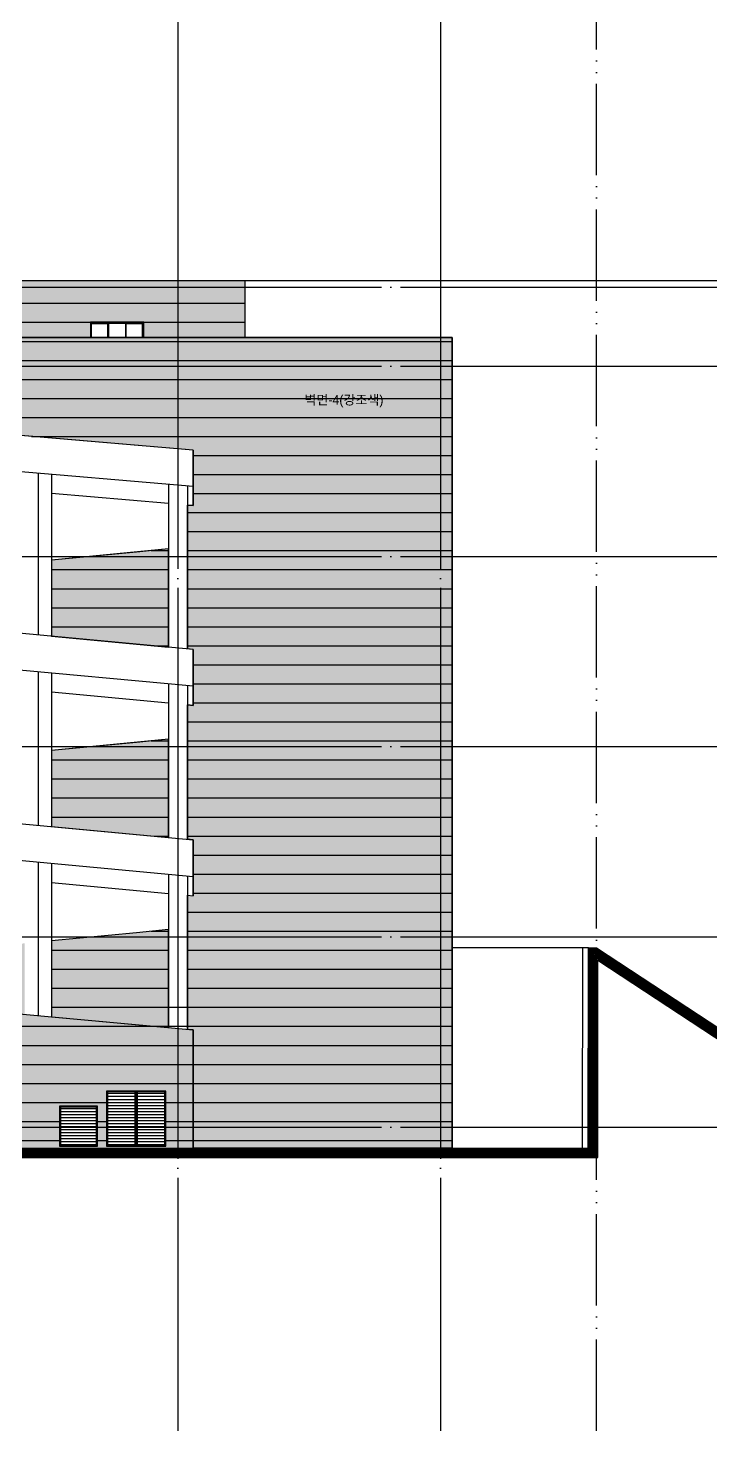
# Model space of a CAD drawing. Header units: millimetres. Extents: x 9068264 to 10076264, y 1307765 to 1705499.
# Drawn here: x 9358782 to 9394695, y 1510552 to 1584282 of the extents above; entities that cross this region are included whole.
import ezdxf
from ezdxf.enums import TextEntityAlignment as Align

# ---------------------------------------------------------------- set-up
doc = ezdxf.new("R2010")
doc.units = ezdxf.units.MM
doc.header["$LTSCALE"] = 1000
for name, pattern in [('03 단지-0902$0$HIDDEN', [0.375, 0.25, -0.125]), ('ACAD_ISO05W100', [33, 24, -3, 0, -3, 0, -3]), ('x-평면도$0$CEN', [6.2, 6, -0.1, 0, -0.1])]:
    doc.linetypes.add(name, pattern=pattern)
doc.layers.get('DEFPOINTS').update_dxf_attribs({"color": 151})
for name, color, linetype in [('3 dim0', 7, 'Continuous'), ('A-CON', 2, 'Continuous'), ('A-FIN-5', 8, 'Continuous'), ('A-WAL-DRYWALL', 7, 'Continuous'), ('CON', 2, 'Continuous'), ('DOOR', 4, 'Continuous'), ('ELE-11', 7, 'Continuous'), ('WALL', 4, 'Continuous'), ('WIN', 4, 'Continuous'), ('WIN 6', 4, 'Continuous'), ('x-평면도$0$A-중심선', 10, 'x-평면도$0$CEN'), ('도로체인', 6, 'Continuous')]:
    doc.layers.add(name, color=color, linetype=linetype)
for name, color, linetype, true_color in [('벽면2 (보조색)', 7, 'Continuous', 0x888787), ('벽면3 (강조색)', 7, 'Continuous', 0x8b8871), ('벽면4 (강조색)', 7, 'Continuous', 0x575757)]:
    doc.layers.add(name, color=color, linetype=linetype, true_color=true_color)
doc.styles.add('돋움', font='')
doc.styles.get('돋움').set_extended_font_data('Dotum')

msp = doc.modelspace()

# ---------------------------------------------------------------- hatches: boundary and pattern name
at = {"layer": 'WALL'}
h = msp.add_hatch(dxfattribs=at)
h.set_pattern_fill('LINE', color=252, scale=50)
h.set_pattern_definition([(0, (10597210.6, -1265861.82), (0, 158.75), [])])
h.paths.add_polyline_path([(9362959.3, 1525567.6), (9364415, 1525567.6), (9364415, 1528367.6), (9362959.3, 1528367.6)])
h = msp.add_hatch(dxfattribs=at)
h.set_pattern_fill('LINE', color=252, scale=50)
h.set_pattern_definition([(0, (10598271.27, -1265861.82), (0, 158.75), [])])
h.paths.add_polyline_path([(9364515, 1525567.6), (9365970.7, 1525567.6), (9365970.7, 1528367.6), (9364515, 1528367.6)])
h = msp.add_hatch(dxfattribs=at)
h.set_pattern_fill('LINE', color=252, scale=50)
h.set_pattern_definition([(0, (10594003.98, -1265861.82), (0, 158.75), [])])
h.paths.add_polyline_path([(9360482, 1525567.6), (9362382, 1525567.6), (9362382, 1527567.6), (9360482, 1527567.6)])
at = {"layer": '벽면2 (보조색)'}
h = msp.add_hatch(color=256, dxfattribs=at)
h.paths.add_polyline_path([(9360432, 1527617.6), (9362432, 1527617.6), (9362432, 1525517.6), (9360432, 1525517.6)], flags=16)
h.paths.add_polyline_path([(9362909.3, 1528417.6), (9364465, 1528417.6), (9366020.7, 1528417.6), (9366020.7, 1525517.6), (9364465, 1525517.6), (9362909.3, 1525517.6)], flags=16)
h.paths.add_polyline_path([(9356271.3, 1527617.6), (9358392.6, 1527617.6), (9358392.6, 1525517.6), (9356271.3, 1525517.6)], flags=16)
h.paths.add_polyline_path([(9355745.8, 1527904), (9355745.8, 1527704), (9353124.4, 1527704), (9353124.4, 1527904)], flags=16)
h.paths.add_polyline_path([(9355495.8, 1525517.6), (9353374.4, 1525517.6), (9353374.4, 1527617.6), (9355495.8, 1527617.6)], flags=16)
h.paths.add_polyline_path([(9350006.7, 1525517.6), (9347006.7, 1525517.6), (9347006.7, 1527617.6), (9350006.7, 1527617.6)], flags=16)
h.paths.add_polyline_path([(9346756.7, 1527704), (9350256.7, 1527704), (9350256.7, 1527904), (9346756.7, 1527904)], flags=16)
h.paths.add_polyline_path([(9342707.9, 1530517.6), (9345707.9, 1530517.6), (9345707.9, 1525517.6), (9342707.9, 1525517.6)], flags=16)
h.paths.add_polyline_path([(9331555, 1529517.6), (9334555, 1529517.6), (9334555, 1525517.6), (9331555, 1525517.6)], flags=16)
h.paths.add_polyline_path([(9311666.9, 1526817.6), (9314667.1, 1526817.6), (9314667.1, 1527817.6), (9311666.9, 1527817.6)], flags=16)
h.paths.add_polyline_path([(9294591.9, 1536917.6), (9294591.9, 1533287.6), (9310241.9, 1533287.6), (9310241.9, 1525417.6), (9367466.8, 1525417.6), (9367466.8, 1531625.9), (9310620.9, 1536917.6)])
at = {"layer": '벽면3 (강조색)', "true_color": 0xa09583}
h = msp.add_hatch(color=252, dxfattribs=at)
h.dxf.hatch_style = 1
h.paths.add_polyline_path([(9370191.9, 1571017.6), (9267841.9, 1571017.6), (9267841.9, 1568017.6), (9272466.9, 1568017.6), (9272466.9, 1568817.6), (9278466.9, 1568817.6), (9278466.9, 1568017.6), (9281666.6, 1568017.6), (9281666.6, 1568817.5), (9285666.6, 1568817.5), (9285666.6, 1568017.6), (9288916.8, 1568017.6), (9288916.8, 1568817.6), (9292916.8, 1568817.5), (9292916.8, 1568017.6), (9296467, 1568017.6), (9296467, 1568817.6), (9300467, 1568817.6), (9300467, 1568017.6), (9304466.4, 1568017.6), (9304466.4, 1568817.6), (9308466.4, 1568817.6), (9308466.4, 1568017.6), (9309116.9, 1568017.6), (9309116.9, 1568917.6), (9310116.9, 1568917.6), (9310116.9, 1568017.6), (9311491.9, 1568017.6), (9311491.9, 1568817.6), (9313491.9, 1568817.6), (9313491.9, 1568017.6), (9314016.9, 1568017.6), (9314016.9, 1569217.6), (9319916.9, 1569217.6), (9319916.9, 1568017.6), (9325069.9, 1568017.6), (9333069.9, 1568017.6), (9350062.1, 1568017.6), (9356062.1, 1568017.6), (9362066.9, 1568017.6), (9362066.9, 1568817.6), (9364866.9, 1568817.6), (9364866.9, 1568017.6), (9370191.9, 1568017.6)])
h.paths.add_polyline_path([(9354966.9, 1568817.6), (9348966.9, 1568817.6), (9348966.9, 1569817.6), (9354966.9, 1569817.6)], flags=16)
at = {"layer": '벽면4 (강조색)'}
h = msp.add_hatch(color=250, dxfattribs=at)
h.dxf.hatch_style = 1
h.paths.add_polyline_path([(9294591.9, 1568017.6), (9294591.9, 1566917.6), (9310701.5, 1566917.6), (9367466.8, 1562094.4), (9367466.8, 1559183.9), (9367168.4, 1559209.3), (9367168.4, 1551653.7), (9367466.8, 1551625.9), (9367466.8, 1548683.2), (9367168.8, 1548711), (9367168.8, 1541653.7), (9367466.8, 1541625.9), (9367466.8, 1538683.2), (9367168.8, 1538711), (9367168.8, 1531653.7), (9367466.8, 1531625.9), (9367466.8, 1525417.6), (9381091.9, 1525417.6), (9381091.9, 1568017.6)])
h = msp.add_hatch(color=250, dxfattribs=at)
h.dxf.hatch_style = 1
h.paths.add_polyline_path([(9360022.4, 1556312.9), (9360022.4, 1552320), (9366168.4, 1551747), (9366166.8, 1556913.2)])
h = msp.add_hatch(color=250, dxfattribs=at)
h.dxf.hatch_style = 1
h.paths.add_polyline_path([(9366167.2, 1546913.1), (9360022.4, 1546312.7), (9360022.4, 1542320), (9366168.4, 1541747)])
h = msp.add_hatch(color=250, dxfattribs=at)
h.dxf.hatch_style = 1
h.paths.add_polyline_path([(9360022.4, 1532320), (9366168.4, 1531747), (9366168.4, 1536913.4), (9364478.1, 1536735.5), (9360022.4, 1536312.9)])
h.paths.add_polyline_path([(9338793.3, 1534299.3), (9351168.8, 1533145.5), (9351168.8, 1535473.1)])
h.paths.add_polyline_path([(9352168.8, 1533052.2), (9352250.2, 1533044.6), (9358608.2, 1532451.9), (9358608.2, 1536178.7), (9352168.8, 1535567.9)])

# ---------------------------------------------------------------- linework, layer by layer
msp.add_lwpolyline([(9294591.9, 1568017.6), (9381091.9, 1568017.6), (9381091.9, 1525417.6), (9367466.8, 1525417.6), (9367466.8, 1531625.9), (9367168.8, 1531653.7), (9367168.8, 1538711), (9367466.8, 1538683.2), (9367466.8, 1541625.9), (9367168.8, 1541653.7), (9367168.8, 1548711), (9367466.8, 1548683.2), (9367466.8, 1551625.9), (9367168.4, 1551653.7), (9367168.4, 1559209.3), (9367466.8, 1559183.9), (9367466.8, 1562094.4), (9310701.5, 1566917.6), (9294591.9, 1566917.6), (9294591.9, 1568017.6)])
for points in [[(9360022.4, 1556312.9), (9360022.4, 1552320), (9366168.4, 1551747), (9366166.8, 1556913.2)], [(9366167.2, 1546913.1), (9360022.4, 1546312.7), (9360022.4, 1542320), (9366168.4, 1541747)], [(9360022.4, 1532320), (9366168.4, 1531747), (9366168.4, 1536913.4), (9364478.1, 1536735.5), (9360022.4, 1536312.9)]]:
    msp.add_lwpolyline(points, close=True)
at = {"layer": '3 dim0'}
msp.add_lwpolyline([(9388672.3, 1577873.3, 0, 768, 0), (9390976.3, 1577873.3, 0, 0, 0), (9393885, 1577873.3, 0, 0, 0)], format="xyseb", dxfattribs=at)
at = {"layer": 'A-CON', "linetype": 'ACAD_ISO05W100', "ltscale": 0.2}
msp.add_line((9388672.3, 1510552.2), (9388672.3, 1585858), dxfattribs=at)
at = {"layer": 'A-CON'}
msp.add_line((9381091.9, 1525417.6), (9381091.9, 1568017.6), dxfattribs=at)
at = {"layer": 'A-FIN-5', "color": 8}
for p, q in [((9294591.9, 1569817.6), (9370191.9, 1569817.6)), ((9319916.9, 1568817.6), (9370191.9, 1568817.6)), ((9294591.9, 1567817.5), (9381091.9, 1567817.5)), ((9311878.4, 1566817.5), (9381091.9, 1566817.5)), ((9323647.8, 1565817.5), (9381091.9, 1565817.5)), ((9335417.1, 1564817.5), (9381091.9, 1564817.5)), ((9347186.5, 1563817.5), (9381091.9, 1563817.5)), ((9358955.8, 1562817.5), (9381091.9, 1562817.5)), ((9367466.8, 1561817.5), (9381091.9, 1561817.5)), ((9367466.8, 1560817.5), (9381091.9, 1560817.5)), ((9367466.4, 1559817.5), (9381091.9, 1559817.5)), ((9367168.4, 1558817.5), (9381091.9, 1558817.5)), ((9367168.4, 1557817.5), (9381091.9, 1557817.5)), ((9373697.3, 1557817.5), (9374666.9, 1557817.5)), ((9365257.8, 1556817.5), (9366168.4, 1556817.5)), ((9367168.4, 1556817.5), (9381091.9, 1556817.5)), ((9360022.4, 1555817.5), (9366168.4, 1555817.5)), ((9367168.4, 1555817.5), (9381091.9, 1555817.5)), ((9360022.4, 1554817.5), (9366168.4, 1554817.5)), ((9367168.4, 1554817.5), (9381091.9, 1554817.5)), ((9360022.4, 1553817.5), (9366168.4, 1553817.5)), ((9367168.4, 1553817.5), (9381091.9, 1553817.5)), ((9360022.4, 1552817.5), (9366168.4, 1552817.5)), ((9367168.4, 1552817.5), (9381091.9, 1552817.5)), ((9365411.5, 1551817.5), (9366168.4, 1551817.5)), ((9367168.4, 1551817.5), (9381091.9, 1551817.5)), ((9367466.8, 1550817.5), (9381091.9, 1550817.5)), ((9367466.8, 1549817.5), (9381091.9, 1549817.5)), ((9367466.8, 1548817.5), (9381091.9, 1548817.5)), ((9367168.4, 1547817.5), (9381091.9, 1547817.5)), ((9365259.4, 1546817.5), (9366168.4, 1546817.5)), ((9367168.4, 1546817.5), (9381091.9, 1546817.5)), ((9360022.4, 1545817.5), (9366168.4, 1545817.5)), ((9367168.4, 1545817.5), (9381091.9, 1545817.5)), ((9360022.4, 1544817.5), (9366168.4, 1544817.5)), ((9367168.4, 1544817.5), (9381091.9, 1544817.5)), ((9360022.4, 1543817.5), (9366168.4, 1543817.5)), ((9367168.4, 1543817.5), (9381091.9, 1543817.5)), ((9360022.4, 1542817.5), (9366168.4, 1542817.5)), ((9367168.8, 1542817.5), (9381091.9, 1542817.5)), ((9365411.5, 1541817.5), (9366168.4, 1541817.5)), ((9367168.8, 1541817.5), (9381091.9, 1541817.5)), ((9367466.8, 1540817.5), (9381091.9, 1540817.5)), ((9367466.8, 1539817.5), (9381091.9, 1539817.5)), ((9367466.8, 1538817.5), (9381091.9, 1538817.5)), ((9367168.4, 1537817.5), (9381091.9, 1537817.5)), ((9365257.8, 1536817.5), (9366168.4, 1536817.5)), ((9367168.4, 1536817.5), (9381091.9, 1536817.5)), ((9360022.4, 1535817.6), (9366168.4, 1535817.6)), ((9367168.4, 1535817.6), (9381091.9, 1535817.6)), ((9360022.4, 1534817.6), (9366168.4, 1534817.6)), ((9367168.4, 1534817.6), (9381091.9, 1534817.6)), ((9360022.4, 1533817.6), (9366168.4, 1533817.6)), ((9367168.4, 1533817.6), (9381091.9, 1533817.6)), ((9360022.4, 1532817.6), (9381091.9, 1532817.6)), ((9310241.9, 1531817.6), (9365411.5, 1531817.6)), ((9365411.5, 1531817.6), (9381091.9, 1531817.6)), ((9310241.9, 1530817.6), (9367466.8, 1530817.6)), ((9367466.8, 1530817.6), (9381091.9, 1530817.6)), ((9345707.9, 1529817.6), (9381091.9, 1529817.6)), ((9345707.9, 1528817.6), (9381091.9, 1528817.6)), ((9355745.8, 1527817.6), (9362909.3, 1527817.6)), ((9366020.7, 1527817.6), (9381091.9, 1527817.6)), ((9358392.6, 1526817.6), (9360432, 1526817.6)), ((9362432, 1526817.6), (9362909.3, 1526817.6)), ((9366020.7, 1526817.6), (9381091.9, 1526817.6)), ((9358392.6, 1525817.6), (9360432, 1525817.6)), ((9362432, 1525817.6), (9362909.3, 1525817.6)), ((9366020.7, 1525817.6), (9381091.9, 1525817.6))]:
    msp.add_line(p, q, dxfattribs=at)
at = {"layer": 'A-WAL-DRYWALL'}
for p, q in [((9267841.9, 1571017.6), (9370191.9, 1571017.6)), ((9370191.9, 1568017.6), (9370191.9, 1571017.6)), ((9364478.1, 1556735.5), (9360022.4, 1556312.9)), ((9366166.8, 1556913.2), (9364478.1, 1556735.5)), ((9366167.2, 1546913.1), (9364478.5, 1546735.4)), ((9364478.5, 1546735.4), (9360022.4, 1546312.7)), ((9366167.2, 1536913.3), (9364478.1, 1536735.5))]:
    msp.add_line(p, q, dxfattribs=at)
at = {"layer": 'CON'}
for p, q in [((9381091.9, 1568017.6), (9294591.9, 1568017.6)), ((9381091.9, 1568017.6), (9381091.9, 1525417.6)), ((9367466.8, 1562094.4), (9310701.5, 1566917.6)), ((9367466.8, 1560187.6), (9310620.9, 1565017.6)), ((9367466.8, 1562094.4), (9367466.8, 1559183.9)), ((9366168.4, 1559294.3), (9360022.4, 1559816.5)), ((9367466.8, 1559183.9), (9367168.4, 1559209.3)), ((9367466.8, 1551625.9), (9310710.7, 1556917.6)), ((9367466.8, 1549687.6), (9310620.9, 1554987.6)), ((9367466.8, 1551625.9), (9367466.8, 1548683.2)), ((9366168.4, 1548804.3), (9360022.4, 1549377.3)), ((9367466.8, 1548683.2), (9367168.8, 1548711)), ((9310710.7, 1546917.6), (9367466.8, 1541625.9)), ((9310620.9, 1544987.6), (9367466.8, 1539687.6)), ((9367466.8, 1541625.9), (9367466.8, 1538683.2)), ((9360022.4, 1539377.3), (9366168.4, 1538804.3)), ((9367168.8, 1538711), (9367466.8, 1538683.2)), ((9310710.7, 1536917.6), (9367466.8, 1531625.9)), ((9367466.8, 1531625.9), (9367466.8, 1525417.6))]:
    msp.add_line(p, q, dxfattribs=at)
for points in [[(9199260.9, 1542867.3), (9201696, 1543217.6), (9202417.7, 1542542.8), (9203728.3, 1541317.6), (9205087.5, 1540317.6), (9208021.3, 1537692.5), (9212255.8, 1535977.6), (9222894.3, 1535977.6), (9222894.3, 1535417.6), (9225076.9, 1535417.6), (9225076.9, 1530417.6), (9227576.9, 1530417.6), (9227576.9, 1525417.6), (9388239.8, 1525417.6), (9388249.6, 1535947.6), (9388672.3, 1535947.6), (9398173.3, 1529707.6), (9412482.1, 1524897.6), (9462894.1, 1524897.6)], [(9199268, 1542817.8), (9201679.4, 1543164.6), (9202383.6, 1542506.3), (9203696.3, 1541279), (9205055.9, 1540278.7), (9207994.5, 1537649.5), (9212246, 1535927.6), (9222844.3, 1535927.6), (9222844.3, 1535367.6), (9225026.9, 1535367.6), (9225026.9, 1530367.6), (9227526.9, 1530367.6), (9227526.9, 1525367.6), (9388289.7, 1525367.6), (9388299.5, 1535897.6), (9388657.3, 1535897.6), (9398151.2, 1529662.2), (9412473.9, 1524847.6), (9462894.1, 1524847.6)], [(9199275.1, 1542768.3), (9201662.8, 1543111.7), (9202349.4, 1542469.8), (9203664.3, 1541240.5), (9205024.4, 1540239.8), (9207967.7, 1537606.4), (9212236.3, 1535877.6), (9222794.3, 1535877.6), (9222794.3, 1535317.6), (9224976.9, 1535317.6), (9224976.9, 1530317.6), (9227476.9, 1530317.6), (9227476.9, 1525317.6), (9388339.7, 1525317.6), (9388349.5, 1535847.6), (9388642.4, 1535847.6), (9398129.2, 1529616.9), (9412465.8, 1524797.6), (9462894.1, 1524797.6)], [(9199282.3, 1542718.8), (9201646.2, 1543058.8), (9202315.3, 1542433.3), (9203632.3, 1541202), (9204992.8, 1540201), (9207940.8, 1537563.3), (9212226.6, 1535827.6), (9222744.3, 1535827.6), (9222744.3, 1535267.6), (9224926.9, 1535267.6), (9224926.9, 1530267.6), (9227426.9, 1530267.6), (9227426.9, 1525267.6), (9388389.7, 1525267.6), (9388399.4, 1535797.6), (9388627.4, 1535797.6), (9398107.1, 1529571.5), (9412457.6, 1524747.6), (9462894.1, 1524747.6)], [(9199289.4, 1542669.3), (9201629.5, 1543005.9), (9202281.1, 1542396.7), (9203600.3, 1541163.4), (9204961.3, 1540162.1), (9207914, 1537520.3), (9212216.8, 1535777.6), (9222694.3, 1535777.6), (9222694.3, 1535217.6), (9224876.9, 1535217.6), (9224876.9, 1530217.6), (9227376.9, 1530217.6), (9227376.9, 1525217.6), (9388439.6, 1525217.6), (9388449.4, 1535747.6), (9388612.5, 1535747.6), (9398085.1, 1529526.2), (9412449.4, 1524697.6), (9462894.1, 1524697.6)], [(9199296.5, 1542619.9), (9201612.9, 1542953), (9202247, 1542360.2), (9203568.3, 1541124.9), (9204929.7, 1540123.3), (9207887.1, 1537477.2), (9212207.1, 1535727.6), (9222644.3, 1535727.6), (9222644.3, 1535167.6), (9224826.9, 1535167.6), (9224826.9, 1530167.6), (9227326.9, 1530167.6), (9227326.9, 1525167.6), (9388489.6, 1525167.6), (9388499.4, 1535697.6), (9388597.5, 1535697.6), (9398063, 1529480.9), (9412441.2, 1524647.6), (9462894.1, 1524647.6)], [(9199303.6, 1542570.4), (9201596.3, 1542900.1), (9202212.8, 1542323.7), (9203536.3, 1541086.4), (9204898.2, 1540084.4), (9207860.3, 1537434.1), (9212197.3, 1535677.6), (9222594.3, 1535677.6), (9222594.3, 1535117.6), (9224776.9, 1535117.6), (9224776.9, 1530117.6), (9227276.9, 1530117.6), (9227276.9, 1525117.6), (9388539.5, 1525117.6), (9388549.3, 1535647.6), (9388582.6, 1535647.6), (9398041, 1529435.5), (9412433, 1524597.6), (9462894.1, 1524597.6)], [(9199310.7, 1542520.9), (9201579.7, 1542847.2), (9202178.7, 1542287.2), (9203504.3, 1541047.8), (9204866.6, 1540045.6), (9207833.4, 1537391), (9212187.6, 1535627.6), (9222544.3, 1535627.6), (9222544.3, 1535067.6), (9224726.9, 1535067.6), (9224726.9, 1530067.6), (9227226.9, 1530067.6), (9227226.9, 1525067.6), (9388589.5, 1525067.6), (9388599.2, 1535576.8), (9398018.9, 1529390.2), (9412424.9, 1524547.6), (9462894.1, 1524547.6)], [(9199317.9, 1542471.4), (9201563, 1542794.3), (9202144.6, 1542250.6), (9203472.3, 1541009.3), (9204835, 1540006.7), (9207806.6, 1537348), (9212177.9, 1535577.6), (9222494.3, 1535577.6), (9222494.3, 1535017.6), (9224676.9, 1535017.6), (9224676.9, 1530017.6), (9227176.9, 1530017.6), (9227176.9, 1525017.6), (9388639.4, 1525017.6), (9388649.2, 1535484.2), (9397996.9, 1529344.9), (9412416.7, 1524497.6), (9462894.1, 1524497.6)], [(9199325, 1542421.9), (9201546.4, 1542741.4), (9202110.4, 1542214.1), (9203440.3, 1540970.8), (9204803.5, 1539967.8), (9207779.7, 1537304.9), (9212168.1, 1535527.6), (9222444.3, 1535527.6), (9222444.3, 1534967.6), (9224626.9, 1534967.6), (9224626.9, 1529967.6), (9227126.9, 1529967.6), (9227126.9, 1524967.6), (9388689.4, 1524967.6), (9388699.1, 1535391.6), (9397974.8, 1529299.5), (9412408.5, 1524447.6), (9462894.1, 1524447.6)], [(9199332.1, 1542372.4), (9201529.8, 1542688.5), (9202076.3, 1542177.6), (9203408.3, 1540932.2), (9204771.9, 1539929), (9207752.9, 1537261.8), (9212158.4, 1535477.6), (9222394.3, 1535477.6), (9222394.3, 1534917.6), (9224576.9, 1534917.6), (9224576.9, 1529917.6), (9227076.9, 1529917.6), (9227076.9, 1524917.6), (9388739.3, 1524917.6), (9388749, 1535299), (9397952.8, 1529254.2), (9412400.3, 1524397.6), (9462894.1, 1524397.6)]]:
    msp.add_lwpolyline(points, dxfattribs=at)
at = {"layer": 'DOOR', "color": 9, "ltscale": 0.1}
for p, q in [((9362126.9, 1568017.6), (9362126.9, 1568757.6)), ((9362126.9, 1568757.6), (9362984.9, 1568757.6)), ((9363029.9, 1568017.6), (9363029.9, 1568772.6)), ((9363029.9, 1568772.6), (9363903.9, 1568772.6)), ((9363903.9, 1568772.6), (9363903.9, 1568017.6)), ((9363948.9, 1568757.6), (9364806.9, 1568757.6)), ((9364806.9, 1568017.6), (9364806.9, 1568757.6))]:
    msp.add_line(p, q, dxfattribs=at)
at = {"layer": 'ELE-11'}
msp.add_line((9388249.6, 1535947.6), (9381091.9, 1535947.6), dxfattribs=at)
at = {"layer": 'ELE-11', "flags": 128}
msp.add_lwpolyline([(9387939.8, 1525417.6), (9387949.6, 1535947.6)], dxfattribs=at)
at = {"layer": 'WALL'}
for p, q in [((9364465, 1528417.6), (9362909.3, 1528417.6)), ((9362909.3, 1528417.6), (9362909.3, 1525517.6)), ((9364415, 1528367.6), (9362959.3, 1528367.6)), ((9362959.3, 1528367.6), (9362959.3, 1525567.6)), ((9364415, 1525567.6), (9364415, 1528367.6)), ((9366020.7, 1528417.6), (9364465, 1528417.6)), ((9364465, 1528417.6), (9364465, 1525517.6)), ((9364465, 1525517.6), (9364465, 1528417.6)), ((9365970.7, 1528367.6), (9364515, 1528367.6)), ((9364515, 1528367.6), (9364515, 1525567.6)), ((9365970.7, 1525567.6), (9365970.7, 1528367.6)), ((9366020.7, 1525517.6), (9366020.7, 1528417.6)), ((9362432, 1527617.6), (9360432, 1527617.6)), ((9360432, 1527617.6), (9360432, 1525517.6)), ((9362382, 1527567.6), (9360482, 1527567.6)), ((9360482, 1527567.6), (9360482, 1525567.6)), ((9362382, 1525567.6), (9362382, 1527567.6)), ((9362432, 1525517.6), (9362432, 1527617.6)), ((9360432, 1525517.6), (9362432, 1525517.6)), ((9360482, 1525567.6), (9362382, 1525567.6)), ((9362909.3, 1525517.6), (9364465, 1525517.6)), ((9362959.3, 1525567.6), (9364415, 1525567.6)), ((9364465, 1525517.6), (9366020.7, 1525517.6)), ((9364515, 1525567.6), (9365970.7, 1525567.6))]:
    msp.add_line(p, q, dxfattribs=at)
at = {"layer": 'WIN'}
for p, q in [((9359315.3, 1560880.2), (9359315.3, 1552385.9)), ((9360022.4, 1560820.1), (9360022.4, 1552320)), ((9366168.4, 1560297.9), (9366168.4, 1551747)), ((9367168.4, 1560212.9), (9367168.4, 1551653.7)), ((9359315.3, 1550447.6), (9359315.3, 1542385.9)), ((9360022.4, 1550381.6), (9360022.4, 1542320)), ((9366168.4, 1549808.6), (9366168.4, 1541747)), ((9367168.8, 1549715.3), (9367168.8, 1541653.7)), ((9359315.3, 1540447.6), (9359315.3, 1532385.9)), ((9360022.4, 1540381.6), (9360022.4, 1532320)), ((9366168.4, 1539808.6), (9366168.4, 1531747)), ((9367168.8, 1539715.3), (9367168.8, 1531653.7))]:
    msp.add_line(p, q, dxfattribs=at)
at = {"layer": 'WIN 6'}
for p, q in [((9364866.9, 1568817.6), (9362066.9, 1568817.6)), ((9362066.9, 1568817.6), (9362066.9, 1568017.6)), ((9362984.9, 1568787.6), (9362096.9, 1568787.6)), ((9362096.9, 1568787.6), (9362096.9, 1568017.6)), ((9362984.9, 1568017.6), (9362984.9, 1568787.6)), ((9363918.9, 1568787.6), (9363014.9, 1568787.6)), ((9363014.9, 1568787.6), (9363014.9, 1568017.6)), ((9363918.9, 1568017.6), (9363918.9, 1568787.6)), ((9363948.9, 1568017.6), (9363948.9, 1568787.6)), ((9363948.9, 1568787.6), (9364836.9, 1568787.6)), ((9364836.9, 1568787.6), (9364836.9, 1568017.6)), ((9364866.9, 1568017.6), (9364866.9, 1568817.6))]:
    msp.add_line(p, q, dxfattribs=at)
at = {"layer": 'x-평면도$0$A-중심선', "ltscale": 5}
for p, q in [((9366666.9, 1585858), (9366666.9, 1510552.2)), ((9380466.9, 1585858), (9380466.9, 1510552.2)), ((9161366.7, 1571017.6), (9462194, 1571017.6)), ((9161366.7, 1570667.6), (9462194, 1570667.6)), ((9161366.7, 1566517.6), (9462194, 1566517.6)), ((9161366.7, 1556517.6), (9462194, 1556517.6)), ((9161366.7, 1546517.6), (9462194, 1546517.6)), ((9161366.7, 1536517.6), (9462194, 1536517.6)), ((9161366.7, 1526517.6), (9462194, 1526517.6))]:
    msp.add_line(p, q, dxfattribs=at)
at = {"layer": '도로체인', "linetype": '03 단지-0902$0$HIDDEN', "ltscale": 10}
msp.add_line((9186072.1, 1571017.6), (9462236.5, 1571017.6), dxfattribs=at)

# ---------------------------------------------------------------- texts
at = {"layer": 'DEFPOINTS', "style": '돋움'}
msp.add_text('벽면-4(강조색)', height=500, rotation=360, dxfattribs=at).set_placement((9373316.7, 1564343.9), align=Align.BOTTOM_LEFT)

doc.saveas('drawing.dxf')
